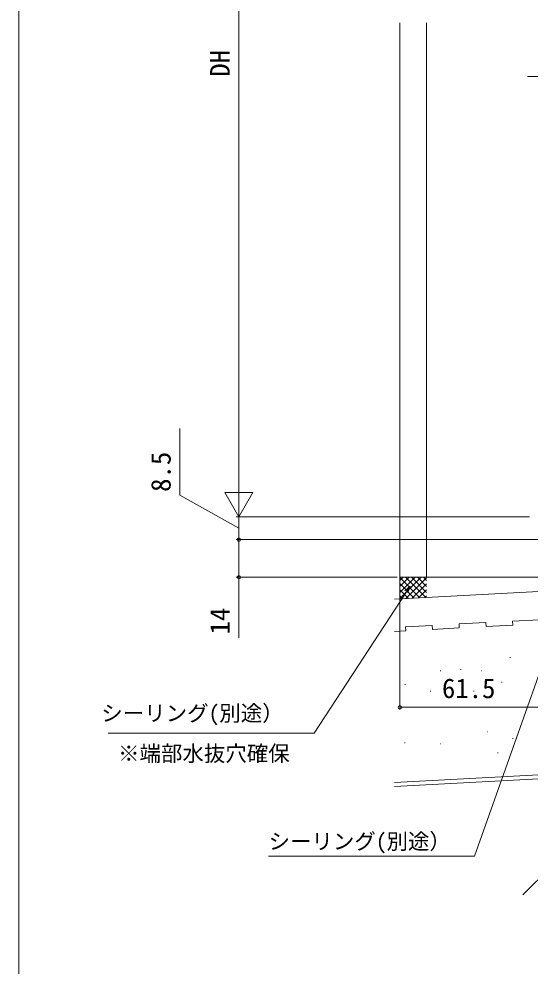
# Model space of a CAD drawing. Units: millimetres, scale not verified. Extents: x -1188 to -198, y -840 to 760.
# Drawn here: x -1188 to -997.4, y -236.1 to 116.7 of the extents above; entities that cross this region are included whole.
import ezdxf
from ezdxf.enums import TextEntityAlignment as Align

# ---------------------------------------------------------------- set-up
doc = ezdxf.new("R2010")
doc.units = ezdxf.units.MM
doc.header["$LTSCALE"] = 4
for name, color, linetype, lineweight in [('0-2_YKK_ZWAK', 7, 'Continuous', 9), ('0-5_YKK_12', 2, 'Continuous', 9), ('0-8_YKK_D', 6, 'Continuous', 9), ('0-9_YSS_K', 3, 'Continuous', 9), ('0-A_YSS_KE', 7, 'Continuous', 9)]:
    doc.layers.add(name, color=color, linetype=linetype, lineweight=lineweight)
doc.styles.add('ＭＳ ゴシック', font='')
doc.styles.get('ＭＳ ゴシック').set_extended_font_data('MS Gothic')

msp = doc.modelspace()

# ---------------------------------------------------------------- linework, layer by layer
at = {"layer": '0-2_YKK_ZWAK'}
msp.add_line((-1188, -840), (-1188, 720), dxfattribs=at)
at = {"layer": '0-5_YKK_12'}
for p, q in [((-1046, 115.246), (-1046, -91.263)), ((-1036.002, 115.246), (-1036.002, -91.261)), ((-1046, 90.683), (-1046, 82.424)), ((-1036.002, 90.683), (-1036.002, 82.424)), ((-984.5, -91.254), (-1046, -91.263))]:
    msp.add_line(p, q, dxfattribs=at)
at = {"layer": '0-8_YKK_D'}
for p, q in [((-1106, -58.254), (-1106, 262.746)), ((-1128.024, -60.664), (-1128.024, -35.864)), ((-1106, -68.754), (-1106, -50.567)), ((-1100.75, -59.66), (-1111.25, -59.66)), ((-1106, -68.754), (-1111.25, -59.66)), ((-1106, -68.754), (-1100.75, -59.66)), ((-1106, -73.004), (-1128.024, -60.664)), ((-998.612, -68.754), (-1107, -68.754)), ((-997.612, -68.754), (-1107, -68.754)), ((-1106, -77.254), (-1106, -68.754)), ((-1001.497, -77.254), (-1107, -77.254)), ((-985, -77.254), (-1107, -77.254)), ((-1106, -77.254), (-1106, -91.263)), ((-1047, -91.263), (-1107, -91.263)), ((-1106, -113.779), (-1106, -91.263)), ((-1046, -92.263), (-1046, -140.716)), ((-1044.11, -96.357), (-1042.143, -94.596)), ((-1042.143, -94.596), (-1043.539, -96.731)), ((-1042.143, -94.596), (-1042.967, -97.104)), ((-1043.539, -96.731), (-1077.952, -149.348)), ((-983.167, -96.436), (-1018.145, -195.158)), ((-984.5, -139.716), (-1046, -139.716)), ((-1077.952, -149.348), (-1154.742, -149.348)), ((-1018.145, -195.158), (-1094.935, -195.158))]:
    msp.add_line(p, q, dxfattribs=at)
msp.add_lwpolyline([(-983.5, 95.245), (-984.5, 95.245), (-998.4, 95.245)], dxfattribs=at)
for centre in [(-1106, -77.254), (-1106, -77.254), (-1106, -91.263), (-1046, -139.716)]:
    msp.add_circle(centre, 0.637, dxfattribs=at)
at = {"layer": '0-9_YSS_K'}
for p, q in [((-1046, -99.231), (-1038.03, -91.261)), ((-1046, -96.986), (-1040.276, -91.262)), ((-1046, -94.741), (-1042.521, -91.262)), ((-1046, -92.496), (-1044.766, -91.262)), ((-1046, -91.263), (-1046, -99.312)), ((-1038.495, -98.919), (-1046, -91.414)), ((-1036.361, -98.807), (-1043.906, -91.262)), ((-1043.716, -99.193), (-1036.002, -91.479)), ((-1036.02, -96.904), (-1041.662, -91.262)), ((-1036.013, -94.666), (-1039.417, -91.262)), ((-1036.005, -92.428), (-1037.172, -91.261)), ((-1040.628, -99.031), (-1046, -93.659)), ((-1041.347, -99.068), (-1036.01, -93.731)), ((-1042.761, -99.143), (-1046, -95.904)), ((-1044.894, -99.255), (-1046, -98.149)), ((-1038.978, -98.944), (-1036.017, -95.984)), ((-1036.608, -98.82), (-1036.024, -98.236)), ((-1033.898, -109.193), (-1043.884, -109.716)), ((-1033.819, -110.691), (-1033.898, -109.193)), ((-1013.925, -108.146), (-1023.911, -108.669)), ((-1023.833, -110.167), (-1023.911, -108.669)), ((-1013.847, -109.644), (-1013.925, -108.146)), ((-1013.847, -109.644), (-1003.86, -109.12)), ((-1003.86, -109.12), (-1003.939, -107.623)), ((-1033.819, -110.691), (-1023.833, -110.167)), ((-1004.951, -121.169), (-1004.751, -121.169)), ((-1030.948, -126.115), (-1030.748, -126.115)), ((-1023.333, -125.653), (-1023.133, -125.653)), ((-1015.718, -126.115), (-1015.518, -126.115)), ((-1008.103, -130.384), (-1007.903, -130.384)), ((-1044.129, -131.267), (-1043.929, -131.267)), ((-1034.64, -133.737), (-1034.44, -133.737)), ((-1018.526, -133.73), (-1018.326, -133.73)), ((-1013.465, -148.904), (-1013.265, -148.904)), ((-1003.977, -151.374), (-1003.777, -151.374)), ((-1044.254, -152.926), (-1044.054, -152.926)), ((-1030.89, -153.325), (-1030.69, -153.325)), ((-837.999, -158.216), (-1047.929, -169.218)), ((-1009.573, -156.7), (-1009.373, -156.7)), ((-954.794, -164.337), (-1000.096, -209.638))]:
    msp.add_line(p, q, dxfattribs=at)
for points in [[(-993.874, -108.597), (-993.953, -107.099), (-1003.939, -107.623)], [(-1047.929, -111.43), (-1043.806, -111.214), (-1043.884, -109.716)]]:
    msp.add_lwpolyline(points, dxfattribs=at)
at = {"layer": '0-A_YSS_KE', "color": 3}
for p, q in [((-951.064, -94.337), (-1047.929, -99.414)), ((-839.499, -156.792), (-1047.929, -167.715))]:
    msp.add_line(p, q, dxfattribs=at)

# ---------------------------------------------------------------- texts
at = {"layer": '0-8_YKK_D', "color": 4, "style": 'ＭＳ ゴシック'}
for s, p in [('DH', (-1107.2, 95.206)), ('8.5', (-1129.224, -59.464)), ('14', (-1107.2, -112.58))]:
    msp.add_text(s, height=7.331, rotation=90, dxfattribs=at).set_placement(p, align=Align.BOTTOM_LEFT)
for s, height, p in [('61.5', 7.331, (-1030.29, -138.516)), ('シーリング(別途）', 5.865, (-1157.292, -146.621)), ('※端部水抜穴確保', 5.865, (-1151.052, -161.621)), ('シーリング(別途）', 5.865, (-1094.935, -194.358))]:
    msp.add_text(s, height=height, dxfattribs=at).set_placement(p, align=Align.BOTTOM_LEFT)

doc.saveas('drawing.dxf')
